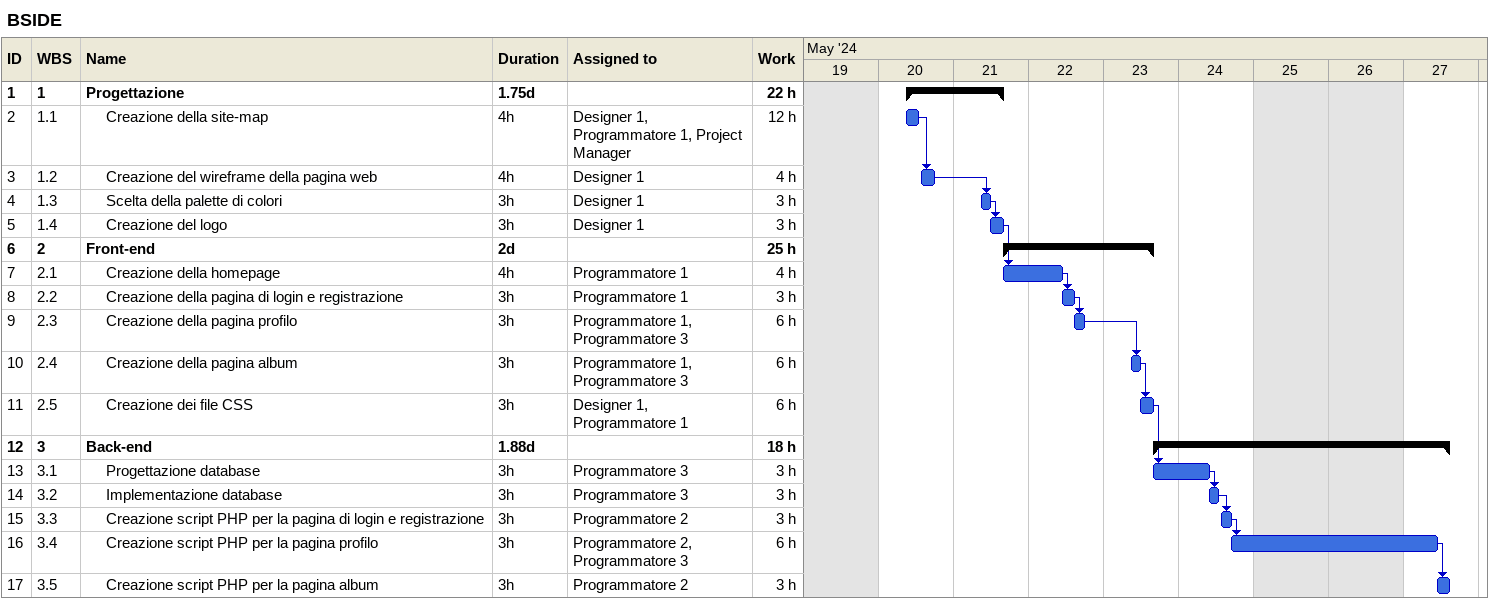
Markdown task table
BSIDE

| ID | WBS | Task | Duration | Start | Finish | Predecessors | Resources | Work (h) |
|---|---|---|---|---|---|---|---|---|
| 1 | 1 | **Progettazione** | 1.75d | 2024-05-20 | 2024-05-21 |  |  | 22 |
| 2 | 1.1 | Creazione della site-map | 4h | 2024-05-20 | 2024-05-20 |  | Designer 1, Programmatore 1, Project Manager | 12 |
| 3 | 1.2 | Creazione del wireframe della pagina web | 4h | 2024-05-20 | 2024-05-20 | 2 | Designer 1 | 4 |
| 4 | 1.3 | Scelta della palette di colori | 3h | 2024-05-21 | 2024-05-21 | 3 | Designer 1 | 3 |
| 5 | 1.4 | Creazione del logo | 3h | 2024-05-21 | 2024-05-21 | 4 | Designer 1 | 3 |
| 6 | 2 | **Front-end** | 2d | 2024-05-21 | 2024-05-23 |  |  | 25 |
| 7 | 2.1 | Creazione della homepage | 4h | 2024-05-21 | 2024-05-22 | 5 | Programmatore 1 | 4 |
| 8 | 2.2 | Creazione della pagina di login e registrazione | 3h | 2024-05-22 | 2024-05-22 | 7 | Programmatore 1 | 3 |
| 9 | 2.3 | Creazione della pagina profilo | 3h | 2024-05-22 | 2024-05-22 | 8 | Programmatore 1, Programmatore 3 | 6 |
| 10 | 2.4 | Creazione della pagina album | 3h | 2024-05-23 | 2024-05-23 | 9 | Programmatore 1, Programmatore 3 | 6 |
| 11 | 2.5 | Creazione dei file CSS | 3h | 2024-05-23 | 2024-05-23 | 10 | Designer 1, Programmatore 1 | 6 |
| 12 | 3 | **Back-end** | 1.88d | 2024-05-23 | 2024-05-27 |  |  | 18 |
| 13 | 3.1 | Progettazione database | 3h | 2024-05-23 | 2024-05-24 | 11 | Programmatore 3 | 3 |
| 14 | 3.2 | Implementazione database | 3h | 2024-05-24 | 2024-05-24 | 13 | Programmatore 3 | 3 |
| 15 | 3.3 | Creazione script PHP per la pagina di login e registrazione | 3h | 2024-05-24 | 2024-05-24 | 14 | Programmatore 2 | 3 |
| 16 | 3.4 | Creazione script PHP per la pagina profilo | 3h | 2024-05-24 | 2024-05-27 | 15 | Programmatore 2, Programmatore 3 | 6 |
| 17 | 3.5 | Creazione script PHP per la pagina album | 3h | 2024-05-27 | 2024-05-27 | 16 | Programmatore 2 | 3 |
